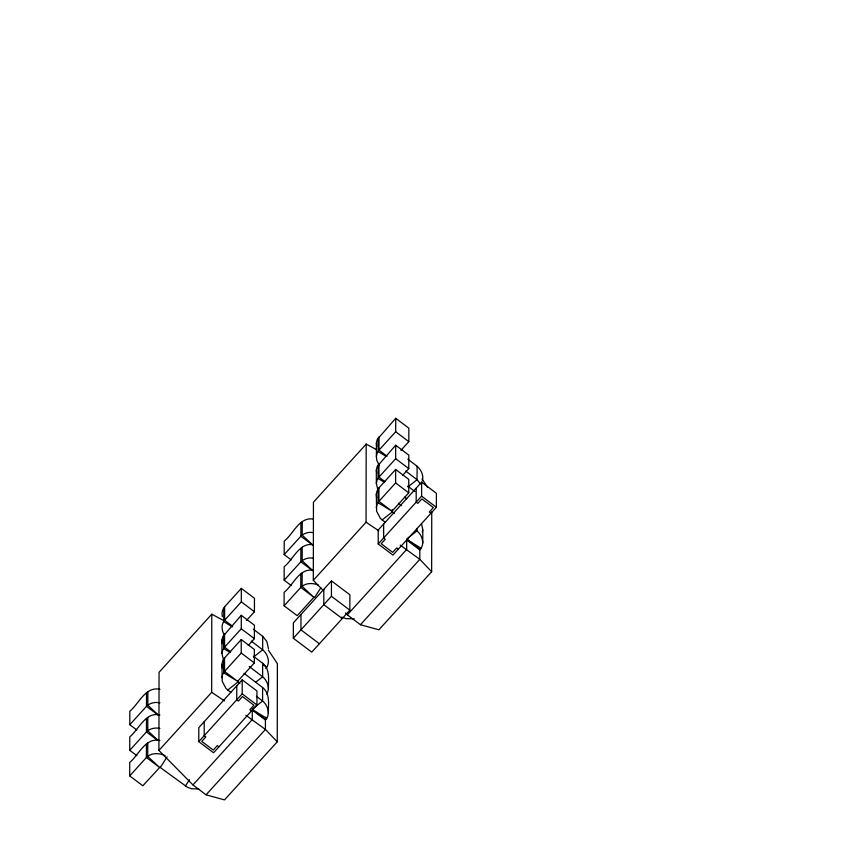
<?xml version="1.0" encoding="UTF-8"?>
<svg xmlns="http://www.w3.org/2000/svg" width="842" height="842" viewBox="0 0 842 842"><rect width="100%" height="100%" fill="white"/><g stroke="black" fill="none" stroke-linecap="round" stroke-linejoin="round"><path stroke-width="1.26" d="M198.817 789.007L191.576 788.743L187.398 787.238L159.906 767.251L142.835 785.786L129.71 775.903L129.731 762.431C138.888 755 145.35 737.171 159.885 740.539M136.825 755.632L129.752 750.306L129.784 736.834C138.93 729.404 145.392 711.574 159.938 714.942M136.867 730.035L129.805 724.709L129.826 711.237C138.972 703.807 145.434 685.977 159.98 689.345M146.434 744.033L146.403 757.505L129.71 775.903M146.476 718.437L146.455 731.909L129.752 750.306M146.519 692.84L146.497 706.312L129.805 724.709M147.76 742.981L147.739 756.453L159.527 767.399L146.403 757.505C151.286 752.548 159.18 752.874 165.095 755.653M147.803 717.384L147.782 730.856L157.759 740.118M147.855 691.787L147.824 705.259L158.706 715.363M268.345 650.087L277.386 663.654L277.25 741.791L224.509 799.9L206.069 794.816L192.955 784.923L158.917 750.443L159.054 672.305L211.795 614.197L223.088 620.259M198.786 741.655L198.807 727.646L242.201 679.831L256.957 690.956L256.936 704.975L213.542 752.78L198.786 741.655L242.18 693.84L242.201 679.831M204.227 721.668L204.206 735.676L205.848 736.918L201.775 741.402L213.258 750.054L217.32 745.57L218.962 746.801M158.917 750.443L211.668 692.334L211.795 614.197M230.792 692.44L226.035 688.514L222.225 681.378L221.93 664.243L222.72 660.854L224.551 657.96L241.244 639.573L254.368 649.456L254.347 662.928L237.644 681.325L239.886 683.651M223.677 660.812L221.951 653.466L221.972 639.994L222.762 636.605L241.286 615.323L254.41 625.217L254.389 638.678L248.232 645.456M223.667 659.349L223.646 672.821L237.644 681.325L224.53 671.432L224.551 657.96M223.709 635.1L223.688 648.572L230.15 652.497M223.761 608.156L223.73 621.628L232.35 626.858M224.593 633.71L224.572 647.182L222.73 650.077L221.951 653.466M246.527 620.449L254.431 611.745L254.452 598.273L241.338 588.379L224.646 606.766L224.625 620.238C221.299 624.027 221.457 629.595 223.719 633.868M236.781 685.809L236.749 699.818L238.391 701.06L242.464 696.576L253.937 705.228L249.874 709.711L251.516 710.943M221.909 677.715L222.688 674.316L224.53 671.432L241.222 653.045L241.244 639.573M230.624 651.75L224.572 647.182L241.265 628.795L241.286 615.323M232.697 626.332L224.625 620.238L241.317 601.851L241.338 588.379M252.305 709.111L252.295 719.552L192.955 784.923M244.033 673.337L262.609 687.535L262.588 701.007C268.04 705.407 270.724 714.458 265.43 720.005L252.305 710.122M253.368 656.181L262.651 663.286L262.63 676.758C267.388 680.746 270.461 688.43 266.682 694.008M253.41 629.248L262.693 636.341L262.672 649.813C267.977 654.139 270.735 662.812 265.84 668.453M265.43 718.994L265.409 729.435L206.069 794.816M265.756 717.195L265.756 719.647L252.642 709.753L252.463 709.017L262.588 701.007L256.4 696.271M268.377 713.363C268.188 704.712 270.524 693.713 262.609 687.535M268.419 689.114C268.23 680.462 270.566 669.464 262.651 663.286M320.802 587.811L314.75 597.315L313.908 597.304L297.215 615.691L284.101 605.798L284.122 592.326C293.248 585.222 299.131 567.876 313.224 570.297M291.206 585.527L284.143 580.201L284.164 566.729C293.29 559.625 299.173 542.28 313.266 544.7M291.258 559.941L284.186 554.604L284.217 541.132C293.332 534.028 299.226 516.683 313.308 519.104M293.342 638.247L293.363 622.869L331.453 580.896L349.883 594.789L349.851 610.166L311.761 652.14L293.342 638.247L331.432 596.273L331.453 580.896M300.815 573.939L300.794 587.411L284.101 605.798M300.868 548.342L300.836 561.814L284.143 580.201M300.91 522.745L300.889 536.217L284.186 554.604M300.983 614.481L300.952 629.848L319.381 643.741M302.152 572.886L302.131 586.358L313.908 597.304L300.794 587.411C305.372 582.78 312.771 582.664 318.444 585.179M302.194 547.289L302.173 560.761L313.056 570.865M302.236 521.693L302.215 535.165L313.098 545.269M323.433 590.6L313.308 580.348L313.445 502.211L366.186 444.102L376.353 449.554M323.833 589.295L323.812 604.672L342.231 618.565M313.308 580.348L366.049 522.24L366.186 444.102M385.183 522.335L380.416 518.419L376.616 511.273L376.321 494.138L377.1 490.749L378.942 487.865L395.635 469.468L408.759 479.361L408.728 492.833L392.035 511.231L394.277 513.546M378.069 490.718L376.332 483.361L376.363 469.889L377.142 466.5L395.677 445.218L408.802 455.112L408.77 468.584L402.623 475.362M379.31 465.5L376.711 460.09L376.385 456.417L376.406 442.955L377.195 439.556L395.729 418.274L408.844 428.168L408.823 441.64L400.918 450.354M378.058 489.255L378.037 502.727L392.035 511.231L378.921 501.337L378.942 487.865M378.1 465.005L378.079 478.477L384.541 482.403M378.142 438.061L378.121 451.533L385.668 456.111M378.205 543.974L378.237 529.965L421.632 482.15L436.388 493.275L436.367 507.294L392.961 555.099L378.205 543.974L421.6 496.159L421.632 482.15M378.984 463.616L378.963 477.088L377.121 479.972L376.332 483.361M379.037 436.672L379.005 450.144L377.174 453.028L376.385 456.417M383.657 523.987L383.636 537.996L385.268 539.238L381.205 543.711L392.677 552.373L396.75 547.889L398.392 549.121M392.214 509.526L392.214 511.968L382.089 519.977M376.29 507.61L377.079 504.221L378.921 501.337L395.614 482.94L395.635 469.468M385.015 481.656L378.963 477.088L395.656 458.69L395.677 445.218M387.078 456.227L379.005 450.144L395.698 431.746L395.729 418.274M406.697 540.311L406.675 549.447L347.346 614.828L345.504 612.955M416.201 488.128L416.18 502.137L417.821 503.379L421.884 498.896L433.367 507.547L429.294 512.031L430.936 513.262M406.697 540.017L419.811 549.91C425.115 544.364 422.431 535.312 416.969 530.913L416.979 528.46M407.802 459.143L417.085 466.247L417.064 479.719L420.526 483.866M419.821 548.9L419.8 559.341L360.46 624.711L347.346 614.828M422.768 543.269L422.789 529.797L421.537 523.682M360.46 624.711L378.9 629.805L431.641 571.697L431.746 511.789M422.358 480.866C423.989 475.519 421.126 469.741 417.085 466.247M422.274 532.06L422.789 529.797M224.646 606.766L222.804 609.661L222.014 613.05L222.341 616.712M160.359 767.42L167.084 756.853M185.408 786.039L189.45 779.703M420.147 549.552L407.107 539.29M407.949 486.918L417.064 479.719L405.718 471.036M253.568 657.023L262.672 649.813L251.326 641.141M406.854 538.912L416.969 530.913M227.698 690.072L237.823 682.073M255.536 682.357L262.63 676.758L249.211 666.496M354.208 618.807L345.957 618.638L341.789 617.144M313.287 532.576C308.877 531.765 304.088 533.018 300.889 536.217L312.992 545.342M313.245 558.172C308.835 557.362 304.036 558.614 300.836 561.814L311.94 570.181M159.959 702.817C155.244 701.796 149.96 702.807 146.497 706.312L158.601 715.447M159.906 728.414C155.202 727.393 149.918 728.404 146.455 731.909L157.549 740.276M407.023 539.659L421.032 548.163M263.504 665.106L266.735 667.064M252.642 709.753L266.64 718.258M366.049 522.24L378.879 530.828M400.266 545.153L419.8 559.341L431.641 571.697M211.668 692.334L224.498 700.923M245.875 715.247L265.409 729.435L277.25 741.791M395.698 431.746L408.823 441.64M395.656 458.69L408.77 468.584M421.6 496.159L436.367 507.294M395.614 482.94L408.728 492.833M331.432 596.273L349.851 610.166M241.317 601.851L254.431 611.745M241.265 628.795L254.389 638.678M241.222 653.045L254.347 662.928M242.18 693.84L256.936 704.975M407.749 486.087L414.98 491.612M404.634 497.19L406.697 498.769M398.424 503.232L401.518 505.6M262.693 636.341L266.767 641.351L268.493 648.708M422.031 478.951L427.599 487.297M376.406 442.955L376.732 446.618M376.363 469.889L376.679 473.562M376.321 494.138L376.637 497.801M221.972 639.994L222.288 643.656M221.93 664.243L222.246 667.906"/></g></svg>
